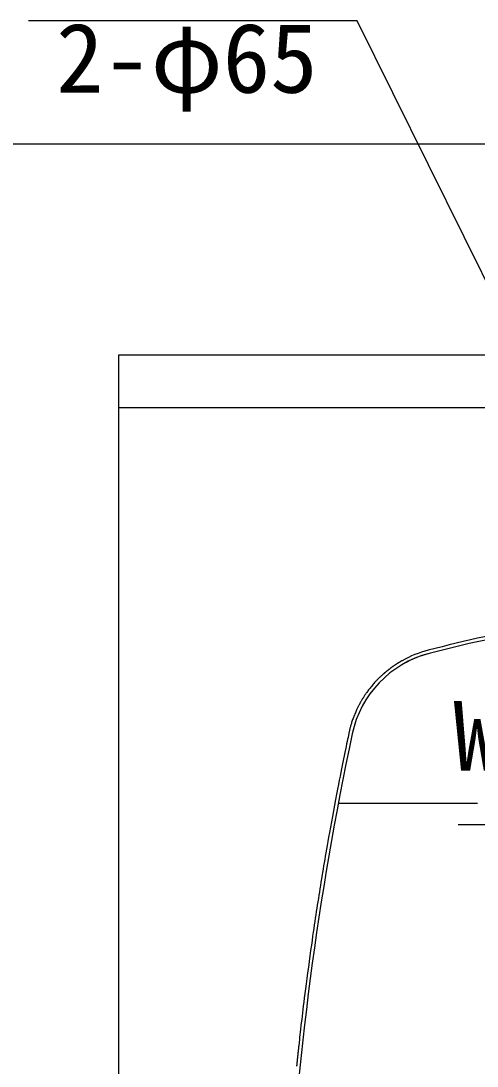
# Model space of a CAD drawing. Units: millimetres, scale not verified. Extents: x -23334 to 8910, y -6308 to 6308.
# Drawn here: x 601 to 1034, y -2309 to -1319 of the extents above; entities that cross this region are included whole.
import ezdxf
from ezdxf.enums import TextEntityAlignment as Align

# ---------------------------------------------------------------- set-up
doc = ezdxf.new("R2010")
doc.units = ezdxf.units.MM
doc.header["$LTSCALE"] = 30
doc.linetypes.add('DOUBLE_CHAIN1', pattern=[8.8, 5, -1, 0.6, -0.6, 0.6, -1])
for name, color, linetype, lineweight in [('0-1_空気管', 3, 'Continuous', 25), ('0-2_機器', 2, 'Continuous', 25), ('0-E_製作', 5, 'Continuous', 25), ('0-F_08', 2, 'Continuous', 25)]:
    doc.layers.add(name, color=color, linetype=linetype, lineweight=lineweight)
doc.styles.add('ＭＳ ゴシック', font='')
doc.styles.get('ＭＳ ゴシック').set_extended_font_data('MS Gothic')

msp = doc.modelspace()

# ---------------------------------------------------------------- linework, layer by layer
at = {"layer": '0-1_空気管', "linetype": 'DOUBLE_CHAIN1'}
msp.add_line((1826.07, -2060.29), (902.17, -2060.29), dxfattribs=at)
at = {"layer": '0-1_空気管'}
for p, q in [((1145.18, -2080.29), (1015.67, -2080.29)), ((885.32, -2137.9), (884.82, -2140.98)), ((884.82, -2140.98), (884.33, -2144.07))]:
    msp.add_line(p, q, dxfattribs=at)
for points in [[(1224.12, -1932.79), (920.26, -1318.99), (608.82, -1318.99)], [(958.33, -1927.59), (958.16, -1927.7), (957.84, -1927.9), (957.68, -1928), (957.52, -1928.11), (957.19, -1928.33), (956.84, -1928.55), (956.67, -1928.66), (956.49, -1928.78), (956.31, -1928.9), (956.12, -1929.03), (955.93, -1929.15), (955.74, -1929.28), (955.54, -1929.41), (955.34, -1929.54), (955.14, -1929.68), (954.94, -1929.82), (954.73, -1929.96), (954.52, -1930.1), (954.3, -1930.25), (954.08, -1930.4), (953.84, -1930.57), (953.6, -1930.75), (953.33, -1930.94), (953.05, -1931.14), (952.74, -1931.36), (952.41, -1931.61), (952.06, -1931.87), (951.7, -1932.14), (950.97, -1932.69), (950.61, -1932.96), (950.27, -1933.22), (949.94, -1933.46), (949.65, -1933.69), (949.37, -1933.91), (949.12, -1934.11), (948.87, -1934.3), (948.63, -1934.49), (948.4, -1934.68), (948.17, -1934.87)], [(962.73, -1924.98), (962.73, -1924.99), (962.72, -1924.99), (962.72, -1924.99), (962.72, -1924.99), (962.71, -1924.99), (962.71, -1925), (962.7, -1925), (962.67, -1925.02), (962.65, -1925.03), (962.62, -1925.05), (962.59, -1925.06), (962.55, -1925.09), (962.5, -1925.11), (962.45, -1925.14), (962.39, -1925.18), (962.32, -1925.21), (962.25, -1925.26), (962.16, -1925.3), (962.08, -1925.35), (961.98, -1925.4), (961.88, -1925.46), (961.77, -1925.53), (961.64, -1925.6), (961.51, -1925.68), (961.35, -1925.77), (961.18, -1925.87), (960.99, -1925.98), (960.78, -1926.11), (960.55, -1926.24), (960.31, -1926.38), (960.07, -1926.53), (959.82, -1926.68), (959.57, -1926.83), (959.33, -1926.98), (959.1, -1927.12), (958.89, -1927.25), (958.69, -1927.37), (958.51, -1927.48), (958.33, -1927.59)], [(944.16, -1938.31), (943.5, -1938.91), (943.22, -1939.16), (942.89, -1939.46), (942.52, -1939.8), (942.11, -1940.18), (941.66, -1940.58), (941.2, -1941.02), (940.73, -1941.47), (940.25, -1941.93), (939.77, -1942.4), (939.29, -1942.88), (938.8, -1943.39), (938.3, -1943.92), (937.77, -1944.49), (937.21, -1945.11), (936.62, -1945.78), (935.99, -1946.51), (935.31, -1947.31), (934.6, -1948.16), (933.86, -1949.05), (933.12, -1949.96), (932.39, -1950.88), (931.67, -1951.78), (930.98, -1952.66), (930.33, -1953.48), (929.74, -1954.26), (929.21, -1954.98), (928.71, -1955.65), (928.26, -1956.29), (927.84, -1956.9), (927.44, -1957.49), (927.06, -1958.07), (926.7, -1958.64), (926.34, -1959.21), (925.99, -1959.79), (925.64, -1960.36), (925.3, -1960.93), (924.96, -1961.5), (924.63, -1962.06)], [(948.17, -1934.87), (947.92, -1935.07), (947.67, -1935.28), (947.41, -1935.5), (947.15, -1935.72), (946.88, -1935.94), (946.63, -1936.16), (946.39, -1936.36), (946.16, -1936.55), (945.95, -1936.73), (945.77, -1936.89), (945.61, -1937.03), (945.46, -1937.15), (945.34, -1937.26), (945.22, -1937.36), (945.11, -1937.46), (945.02, -1937.54), (944.92, -1937.63), (944.82, -1937.72), (944.73, -1937.8), (944.64, -1937.88), (944.55, -1937.96), (944.48, -1938.03), (944.4, -1938.09), (944.34, -1938.15), (944.16, -1938.31)], [(924.63, -1962.06), (924.31, -1962.62), (923.99, -1963.16), (923.69, -1963.7), (923.38, -1964.23), (923.08, -1964.75), (922.79, -1965.26), (922.5, -1965.77), (922.22, -1966.28), (921.94, -1966.78), (921.67, -1967.29), (921.4, -1967.8), (921.12, -1968.33), (920.85, -1968.88), (920.56, -1969.47), (920.26, -1970.1), (919.94, -1970.79), (919.6, -1971.56), (919.23, -1972.4), (918.83, -1973.33), (918.4, -1974.33), (917.96, -1975.38), (917.52, -1976.47), (917.07, -1977.58), (916.63, -1978.67), (916.22, -1979.75), (915.83, -1980.77), (915.47, -1981.75), (915.14, -1982.66), (914.85, -1983.53), (914.58, -1984.36), (914.33, -1985.16), (914.1, -1985.94), (913.89, -1986.7), (913.69, -1987.46), (913.49, -1988.21), (913.31, -1988.96), (913.14, -1989.68), (912.98, -1990.36), (912.84, -1991)], [(912.3, -1993.54), (911.43, -1997.61), (911.07, -1999.32), (910.64, -2001.37), (910.14, -2003.7), (909.6, -2006.27), (909.02, -2009.04), (908.41, -2011.94), (907.79, -2014.95), (907.16, -2018), (906.53, -2021.07), (905.9, -2024.19), (905.25, -2027.4), (904.58, -2030.76), (903.88, -2034.32), (903.14, -2038.11), (902.35, -2042.19), (901.51, -2046.62), (900.6, -2051.39), (899.64, -2056.47), (898.65, -2061.73), (897.65, -2067.09), (896.66, -2072.45), (895.68, -2077.72), (894.75, -2082.79), (893.87, -2087.58), (893.07, -2092.01), (892.34, -2096.1), (891.66, -2099.91), (891.03, -2103.47), (890.44, -2106.85), (889.89, -2110.08), (889.36, -2113.22), (888.84, -2116.31), (888.32, -2119.39), (887.81, -2122.48), (887.31, -2125.56), (886.31, -2131.73), (885.81, -2134.81), (885.32, -2137.9)], [(912.84, -1991), (912.71, -1991.58), (912.61, -1992.09), (912.3, -1993.54)], [(884.33, -2144.07), (883.83, -2147.15), (883.34, -2150.24), (882.84, -2153.33), (882.35, -2156.41), (881.87, -2159.5), (881.39, -2162.59), (880.91, -2165.67), (880.43, -2168.77), (879.95, -2171.92), (879.47, -2175.16), (878.97, -2178.55), (878.45, -2182.13), (877.9, -2185.96), (877.32, -2190.08), (876.69, -2194.53), (876.02, -2199.35), (875.32, -2204.46), (874.6, -2209.77), (873.86, -2215.17), (873.14, -2220.57), (872.43, -2225.88), (871.75, -2230.99), (871.11, -2235.82), (870.53, -2240.28), (870, -2244.41), (869.52, -2248.24), (869.07, -2251.83), (868.65, -2255.23), (868.26, -2258.49), (867.88, -2261.65), (867.52, -2264.76), (867.16, -2267.86), (866.81, -2270.9), (866.48, -2273.86), (866.17, -2276.66), (865.87, -2279.28), (865.61, -2281.64), (865.38, -2283.72), (864.74, -2289.6)], [(864.74, -2289.6), (864.71, -2289.89), (864.69, -2290.02), (864.68, -2290.17), (864.66, -2290.34), (864.64, -2290.52), (864.62, -2290.72), (864.59, -2290.93), (864.57, -2291.15), (864.52, -2291.59), (864.5, -2291.82), (864.47, -2292.05), (864.45, -2292.29), (864.42, -2292.55), (864.39, -2292.82), (864.36, -2293.1), (864.32, -2293.41), (864.29, -2293.74), (864.25, -2294.09), (864.21, -2294.45), (864.17, -2294.81), (864.13, -2295.17), (864.1, -2295.52), (864.06, -2295.86), (864.03, -2296.17), (863.99, -2296.46), (863.96, -2296.73), (863.94, -2296.99), (863.91, -2297.23), (863.89, -2297.47), (863.86, -2297.72), (863.83, -2297.97), (863.8, -2298.24), (863.77, -2298.53), (863.74, -2298.83), (863.71, -2299.15), (863.67, -2299.47), (863.64, -2299.79), (863.61, -2300.1), (863.57, -2300.4)], [(863.57, -2300.4), (863.54, -2300.69), (863.52, -2300.94), (863.49, -2301.18), (863.47, -2301.39), (863.45, -2301.59), (863.43, -2301.78), (863.41, -2301.96), (863.39, -2302.13), (863.37, -2302.29), (863.36, -2302.45), (863.34, -2302.6), (863.33, -2302.75), (863.31, -2302.9), (863.3, -2303.04), (863.28, -2303.18), (863.27, -2303.31), (863.25, -2303.44), (863.24, -2303.56), (863.23, -2303.68), (863.22, -2303.79), (863.21, -2303.89), (863.19, -2303.99), (863.18, -2304.19), (863.16, -2304.28), (863.15, -2304.47), (863.13, -2304.57), (863.12, -2304.67), (863.11, -2304.78), (863.1, -2304.89), (863.09, -2305.02), (863.07, -2305.16), (863.06, -2305.32), (863.04, -2305.48), (863, -2305.82), (862.98, -2306), (862.96, -2306.17), (862.95, -2306.34), (862.93, -2306.5), (862.92, -2306.64)], [(862.92, -2306.64), (862.91, -2306.77), (862.89, -2306.9), (862.88, -2307.01), (862.87, -2307.12), (862.86, -2307.23), (862.83, -2307.45), (862.82, -2307.56), (862.81, -2307.67), (862.8, -2307.78), (862.79, -2307.89), (862.78, -2307.99), (862.77, -2308.1), (862.76, -2308.19), (862.75, -2308.27), (862.74, -2308.34), (862.73, -2308.41), (862.73, -2308.46), (862.73, -2308.51), (862.72, -2308.55), (862.71, -2308.63), (862.71, -2308.66), (862.7, -2308.69), (862.7, -2308.72), (862.7, -2308.78), (862.7, -2308.8), (862.69, -2308.83), (862.69, -2308.85), (862.69, -2308.87), (862.69, -2308.88), (862.68, -2308.89), (862.68, -2308.92), (862.68, -2308.92), (862.68, -2308.94)]]:
    msp.add_lwpolyline(points, dxfattribs=at)
for centre, radius, start, end in [((1364.12, -3370.29), 1500, 94.9335, 104.51398), ((1364.12, -3370.29), 1503.2, 100.33286, 104.51398), ((1013.25, -2014.97), 100, 104.51399, 168.01199), ((1013.25, -2014.97), 103.2, 104.51399, 119.31), ((1013.25, -2014.97), 100, 104.51399, 119.31), ((3850.01, -2617.3), 3000, 168.01242, 177)]:
    msp.add_arc(centre, radius, start, end, dxfattribs=at)
at = {"layer": '0-2_機器'}
for p, q in [((794.12, -1435.29), (2565.81, -1435.29)), ((694.12, -1635.29), (1139.25, -1635.29)), ((694.12, -1685.29), (1139.25, -1685.29))]:
    msp.add_line(p, q, dxfattribs=at)
at = {"layer": '0-E_製作', "color": 2}
msp.add_line((-260.66, -1435.29), (801.97, -1435.29), dxfattribs=at)
at = {"layer": '0-F_08'}
msp.add_line((694.12, -3315.29), (694.12, -1635.29), dxfattribs=at)

# ---------------------------------------------------------------- texts
at = {"layer": '0-1_空気管', "color": 4, "style": 'ＭＳ ゴシック'}
for s, p in [('2-φ65', (634.79, -1406.83)), ('W.L', (1011.17, -2048.91))]:
    msp.add_text(s, height=65.98, dxfattribs=at).set_placement(p, align=Align.BOTTOM_LEFT)

doc.saveas('drawing.dxf')
